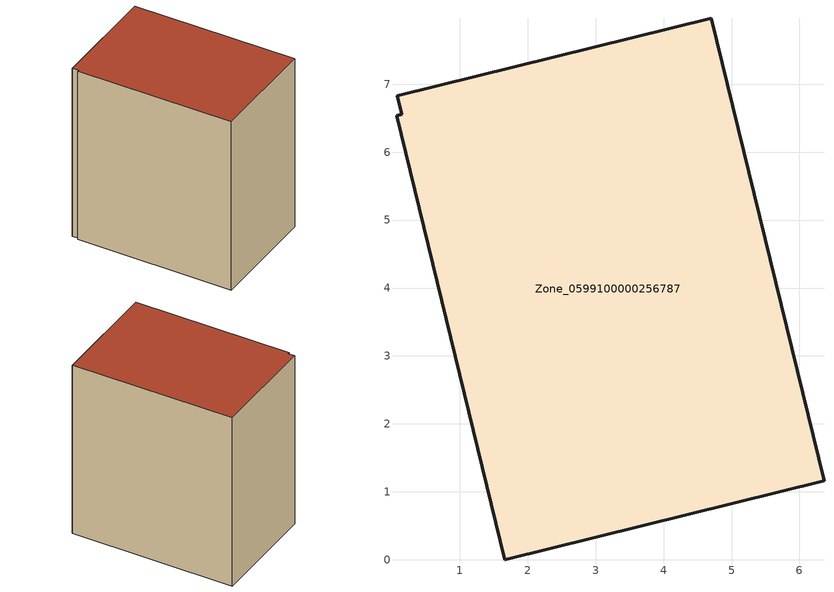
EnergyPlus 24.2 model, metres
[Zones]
Zone_0599100000256787
 floor ground (C_G): 0.08,6.83 4.7,7.97 6.36,1.16 1.66,0 0.07,6.53 0.15,6.56 z0
 wall outside (C_F): 6.36,1.16 4.7,7.97 0.08,6.83 0.15,6.56 0.07,6.53 1.66,0 6.36,1.16 z0:7.76
 roof outside (C_R): 4.7,7.97 0.08,6.83 0.15,6.56 0.07,6.53 1.66,0 6.36,1.16 z7.76
[BUILDING]
Pand.0599100000256787: North Axis=0; Terrain=City; Loads Convergence Tolerance Value=0.04; Temperature Convergence Tolerance Value=0.4; Solar Distribution=FullExterior; Maximum Number of Warmup Days=25; Minimum Number of Warmup Days=1
[Site:Location]
Rotterdam.The.Hague.AP_ZH_NLD Design_Conditions: Latitude=51.96; Longitude=4.45; Time Zone=1; Elevation=-4.5
[SITE:GROUNDTEMPERATURE:BUILDINGSURFACE]
18, 18, 18, 18, 18, 18, 18, 18, 18, 18, 18, 18
[MATERIAL] Thermal Absorptance=0.9; Solar Absorptance=0.7; Visible Absorptance=0.7
Name | Roughness | Thickness | Conductivity | Density | Specific Heat
G.TI.1946 | MediumSmooth | 0.15 | 1 | 540 | 1210
F.TI.1946 | Rough | 0.3 | 0.857143 | 1920 | 840
R.TI.1946 | MediumRough | 0.2 | 0.1 | 1500 | 1000
[CONSTRUCTION]
C_G: G.TI.1946
C_F: F.TI.1946
C_R: R.TI.1946
[ZONE]
Zone_0599100000256787: Type=1; Multiplier=1; Ceiling Height=Autocalculate; Volume=Autocalculate; Floor Area=autocalculate; Part of Total Floor Area=Yes
[ZONEINFILTRATION:DESIGNFLOWRATE]
Infil_Zone_0599100000256787: Zone or ZoneList or Space or SpaceList=Zone_0599100000256787; Schedule=AlwaysOn; Design Flow Rate Calculation Method=Flow/Area; Flow Rate per Floor Area=0.003; Constant Term Coefficient=1; Temperature Term Coefficient=0; Velocity Term Coefficient=0; Velocity Squared Term Coefficient=0
[HVACTEMPLATE:ZONE:IDEALLOADSAIRSYSTEM]
Zone_0599100000256787: Maximum Heating Supply Air Temperature=50; Minimum Cooling Supply Air Temperature=13; Maximum Heating Supply Air Humidity Ratio=0.0156; Minimum Cooling Supply Air Humidity Ratio=0.0077; Heating Limit=NoLimit; Cooling Limit=NoLimit; Dehumidification Control Type=ConstantSensibleHeatRatio; Cooling Sensible Heat Ratio=0.7; Dehumidification Setpoint=60; Humidification Control Type=None; Humidification Setpoint=30; Outdoor Air Method=None; Outdoor Air Flow Rate per Person=0.00944; Outdoor Air Flow Rate per Zone Floor Area=0; Outdoor Air Flow Rate per Zone=0; Demand Controlled Ventilation Type=None; Outdoor Air Economizer Type=NoEconomizer; Heat Recovery Type=None; Sensible Heat Recovery Effectiveness=0.7; Latent Heat Recovery Effectiveness=0.65
[ZONECONTROL:THERMOSTAT]
ThermostatControl_Zone_0599100000256787: Zone or ZoneList=Zone_0599100000256787; Control Type Schedule=DualSetpointControlType; Control 1=Thermostat_Zone_0599100000256787; Temperature Difference Between Cutout And Setpoint=0
[THERMOSTATSETPOINT:DUALSETPOINT]
Thermostat_Zone_0599100000256787: Heating Setpoint Temperature Schedule=HeatingSetpoint_Zone_0599100000256787; Cooling Setpoint Temperature Schedule=CoolingSetpoint_Zone_0599100000256787
[SCHEDULE:COMPACT]
HeatingSetpoint_Zone_0599100000256787: Through: 12/31, For: AllDays, Until: 24:00, 21
CoolingSetpoint_Zone_0599100000256787: Through: 12/31, For: AllDays, Until: 24:00, 24
DualSetpointControlType: Through: 12/31, For: AllDays, Until: 24:00, 4
AlwaysOn: Through: 12/31, For: AllDays, Until: 24:00, 1
